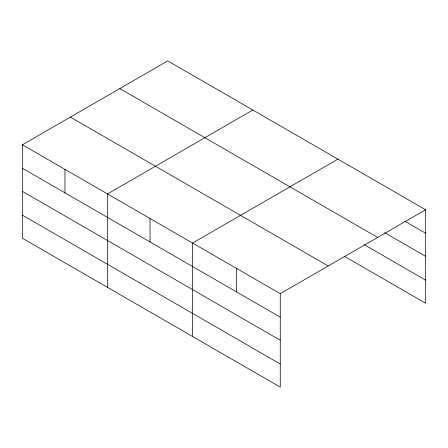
<?xml version="1.0" encoding="UTF-8"?>
<svg xmlns="http://www.w3.org/2000/svg" width="448" height="448" viewBox="0 0 448 448"><rect width="100%" height="100%" fill="white"/><g stroke="black" fill="none" stroke-linecap="round" stroke-linejoin="round"><path stroke-width="0.67" d="M22.4 144.799L280.258 293.67L280.258 387.117L22.4 238.241L22.4 144.799L167.742 60.883L425.6 209.759L425.6 303.201L344.534 256.402M252.834 110.012L107.492 193.928L107.492 287.37M337.926 159.141L192.584 243.051L192.584 336.498M280.258 293.67L425.6 209.759M404.583 221.094L425.6 233.229M384.765 232.742L425.6 256.318M119.778 88.575L377.636 237.446M364.353 244.748L425.6 280.112M70.364 117.107L328.222 265.978M22.4 168.269L280.258 317.139M22.4 191.358L280.258 340.234M22.4 215.152L280.258 364.022M236.421 268.363L236.421 291.833M150.041 218.49L150.041 241.959M64.949 169.361L64.949 192.83"/></g></svg>
